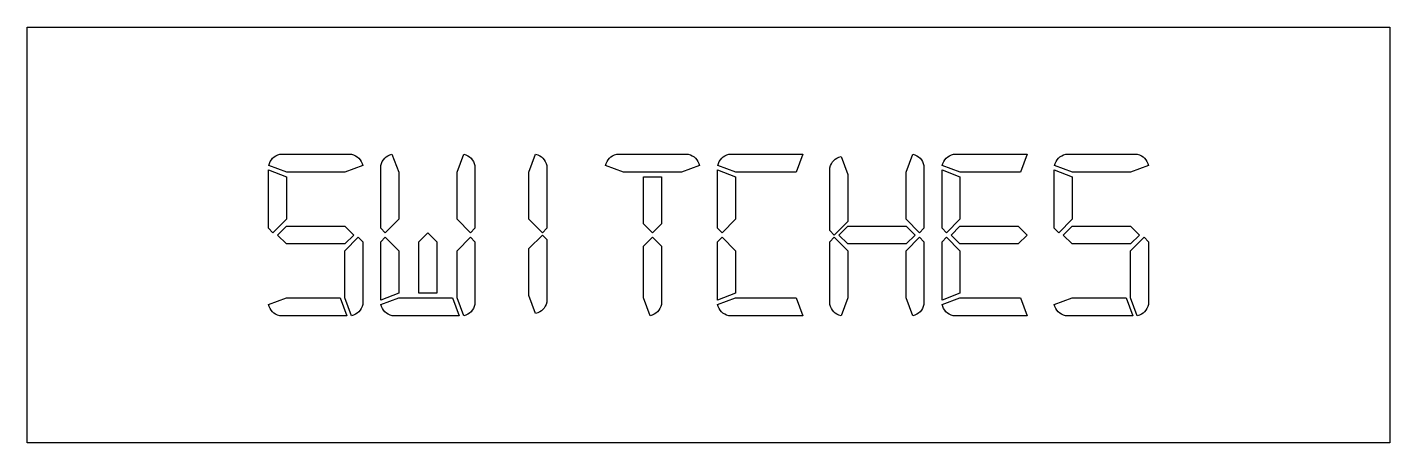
# Model space of a CAD drawing. Extents: x 23.3 to 98.2, y 158.8 to 181.6.
import ezdxf

# ---------------------------------------------------------------- set-up
doc = ezdxf.new("R2010")
doc.units = 0
doc.layers.get('0').update_dxf_attribs({"linetype": 'CONTINUOUS'})

msp = doc.modelspace()

# ---------------------------------------------------------------- linework, layer by layer
at = {"color": 7}
for points in [[(23.330755, 181.621953), (98.155275, 181.621953), (98.155275, 158.797432), (23.330755, 158.797432), (23.330755, 181.621953), (23.330755, 181.621953)], [(37.208127, 174.643145), (41.13666, 174.643145)], [(43.360611, 174.643145), (43.730068, 173.657933), (43.730068, 171.07175), (42.991157, 170.332842)], [(46.932006, 171.07175), (46.932006, 173.657933), (47.30146, 174.643145)], [(50.880069, 171.07175), (50.880069, 173.657933), (51.249526, 174.643145)], [(55.70251, 174.643145), (59.631044, 174.643145)], [(61.867302, 174.643145), (65.918986, 174.643145), (65.549532, 173.657933)], [(68.019778, 174.519992), (68.389235, 173.53478), (68.389235, 170.9486), (67.650323, 170.209691)], [(71.591173, 171.07175), (71.591173, 173.657933), (71.960627, 174.643145)], [(74.196885, 174.643145), (78.248569, 174.643145), (77.879115, 173.657933)], [(80.361669, 174.643145), (84.290202, 174.643145)], [(37.565276, 173.411629), (37.565276, 171.07175), (36.826365, 170.332842), (36.580064, 170.579145), (36.580064, 173.781084), (37.565276, 173.411629)], [(37.577581, 173.657933), (36.592369, 174.027387)], [(41.752418, 174.027387), (40.767206, 173.657933), (37.577581, 173.657933)], [(42.991157, 170.332842), (42.744856, 170.579145), (42.744856, 174.027387)], [(47.917219, 174.027387), (47.917219, 170.579145), (47.670915, 170.332842), (46.932006, 171.07175)], [(51.865282, 174.027387), (51.865282, 170.579145), (51.618981, 170.332842), (50.880069, 171.07175)], [(56.071965, 173.657933), (55.086752, 174.027387)], [(60.246802, 174.027387), (59.261589, 173.657933), (56.071965, 173.657933)], [(62.224443, 173.411629), (62.224443, 171.07175), (61.485532, 170.332842), (61.239231, 170.579145), (61.239231, 173.781084), (62.224443, 173.411629)], [(65.549532, 173.657933), (62.236756, 173.657933), (61.251544, 174.027387)], [(67.650323, 170.209691), (67.404022, 170.455992), (67.404022, 173.904237)], [(72.576385, 174.027387), (72.576385, 170.579145), (72.330081, 170.332842), (71.591173, 171.07175)], [(74.554026, 173.411629), (74.554026, 171.07175), (73.815115, 170.332842), (73.568814, 170.579145), (73.568814, 173.781084), (74.554026, 173.411629)], [(77.879115, 173.657933), (74.56634, 173.657933), (73.581127, 174.027387)], [(80.718818, 173.411629), (80.718818, 171.07175), (79.979907, 170.332842), (79.733606, 170.579145), (79.733606, 173.781084), (80.718818, 173.411629)], [(80.731123, 173.657933), (79.745911, 174.027387)], [(84.90596, 174.027387), (83.920748, 173.657933), (80.731123, 173.657933)], [(57.168014, 170.825446), (57.168014, 173.411629), (58.153227, 173.411629), (58.153227, 170.825446), (57.660619, 170.332842), (57.168014, 170.825446)], [(40.767214, 170.702296), (41.259819, 170.209691), (40.767214, 169.717084), (37.565276, 169.717084), (37.072669, 170.209691), (37.565276, 170.702296), (40.767214, 170.702296)], [(71.591173, 170.702296), (72.083778, 170.209691), (71.591173, 169.717084), (68.389235, 169.717084), (67.896627, 170.209691), (68.389235, 170.702296), (71.591173, 170.702296)], [(77.755964, 170.702296), (78.248569, 170.209691), (77.755964, 169.717084), (74.554026, 169.717084), (74.061419, 170.209691), (74.554026, 170.702296), (77.755964, 170.702296)], [(83.920756, 170.702296), (84.413361, 170.209691), (83.920756, 169.717084), (80.718818, 169.717084), (80.22621, 170.209691), (80.718818, 170.702296), (83.920756, 170.702296)], [(41.136669, 165.776237), (40.767214, 166.761446), (40.767214, 169.347629), (41.506123, 170.086538)], [(41.506123, 170.086538), (41.752427, 169.840237), (41.752427, 166.391992)], [(42.744856, 166.638296), (42.744856, 169.840237), (42.991157, 170.086538), (43.730068, 169.347629), (43.730068, 167.00775), (42.744856, 166.638296)], [(45.823643, 167.00775), (44.838431, 167.00775), (44.838431, 169.840237), (45.331036, 170.332842), (45.823643, 169.840237), (45.823643, 167.00775)], [(47.30146, 165.776237), (46.932006, 166.761446), (46.932006, 169.347629), (47.670915, 170.086538)], [(47.670915, 170.086538), (47.917219, 169.840237), (47.917219, 166.391992)], [(51.249526, 165.899387), (50.880069, 166.8846), (50.880069, 169.47078), (51.618981, 170.209691)], [(51.618981, 170.209691), (51.865282, 169.963387), (51.865282, 166.515145)], [(57.537469, 165.776237), (57.168014, 166.761446), (57.168014, 169.593933), (57.660619, 170.086538)], [(57.660619, 170.086538), (58.153227, 169.593933), (58.153227, 166.391992)], [(61.239231, 166.638296), (61.239231, 169.840237), (61.485532, 170.086538), (62.224443, 169.347629), (62.224443, 167.00775), (61.239231, 166.638296)], [(67.404022, 166.391992), (67.404022, 169.840237), (67.650323, 170.086538), (68.389235, 169.347629)], [(71.960627, 165.776237), (71.591173, 166.761446), (71.591173, 169.347629), (72.330081, 170.086538)], [(72.330081, 170.086538), (72.576385, 169.840237), (72.576385, 166.391992)], [(73.568814, 166.638296), (73.568814, 169.840237), (73.815115, 170.086538), (74.554026, 169.347629), (74.554026, 167.00775), (73.568814, 166.638296)], [(84.29021, 165.776237), (83.920756, 166.761446), (83.920756, 169.347629), (84.659665, 170.086538)], [(84.659665, 170.086538), (84.905969, 169.840237), (84.905969, 166.391992)], [(68.389235, 169.347629), (68.389235, 166.761446), (68.019778, 165.776237)], [(36.580064, 166.391992), (37.565276, 166.761446), (40.520911, 166.761446), (40.890365, 165.776237)], [(42.757169, 166.391992), (43.742381, 166.761446), (46.685702, 166.761446), (47.055157, 165.776237)], [(61.239231, 166.391992), (62.224443, 166.761446), (65.549532, 166.761446), (65.918986, 165.776237)], [(73.568814, 166.391992), (74.554026, 166.761446), (77.879115, 166.761446), (78.248569, 165.776237)], [(79.733606, 166.391992), (80.718818, 166.761446), (83.674452, 166.761446), (84.043907, 165.776237)], [(40.890365, 165.776237), (37.195819, 165.776237)], [(47.055157, 165.776237), (43.372927, 165.776237)], [(65.918986, 165.776237), (61.854986, 165.776237)], [(78.248569, 165.776237), (74.184569, 165.776237)], [(84.043907, 165.776237), (80.349361, 165.776237)]]:
    msp.add_lwpolyline(points, dxfattribs=at)
for points in [[(36.592369, 174.027387), (36.67447, 174.355781), (36.879722, 174.561036), (37.208127, 174.643145)], [(41.13666, 174.643145), (41.46506, 174.561036), (41.670311, 174.355781), (41.752418, 174.027387)], [(42.744856, 174.027387), (42.826954, 174.355781), (43.032209, 174.561036), (43.360611, 174.643145)], [(47.30146, 174.643145), (47.62986, 174.561036), (47.835112, 174.355781), (47.917219, 174.027387)], [(51.249526, 174.643145), (51.577926, 174.561036), (51.783178, 174.355781), (51.865282, 174.027387)], [(55.086752, 174.027387), (55.168854, 174.355781), (55.374105, 174.561036), (55.70251, 174.643145)], [(59.631044, 174.643145), (59.959443, 174.561036), (60.164695, 174.355781), (60.246802, 174.027387)], [(61.251544, 174.027387), (61.333645, 174.355781), (61.538897, 174.561036), (61.867302, 174.643145)], [(67.404022, 173.904237), (67.486121, 174.232631), (67.691375, 174.437882), (68.019778, 174.519992)], [(71.960627, 174.643145), (72.289027, 174.561036), (72.494278, 174.355781), (72.576385, 174.027387)], [(73.581127, 174.027387), (73.663229, 174.355781), (73.86848, 174.561036), (74.196885, 174.643145)], [(79.745911, 174.027387), (79.828012, 174.355781), (80.033264, 174.561036), (80.361669, 174.643145)], [(84.290202, 174.643145), (84.618601, 174.561036), (84.823853, 174.355781), (84.90596, 174.027387)], [(37.195819, 165.776237), (36.867417, 165.858335), (36.662162, 166.06359), (36.580064, 166.391992)], [(41.752427, 166.391992), (41.67032, 166.06359), (41.465068, 165.858335), (41.136669, 165.776237)], [(43.372927, 165.776237), (43.044522, 165.858335), (42.83927, 166.06359), (42.757169, 166.391992)], [(47.917219, 166.391992), (47.835112, 166.06359), (47.62986, 165.858335), (47.30146, 165.776237)], [(51.865282, 166.515145), (51.783178, 166.18674), (51.577926, 165.981489), (51.249526, 165.899387)], [(58.153227, 166.391992), (58.071123, 166.06359), (57.865868, 165.858335), (57.537469, 165.776237)], [(61.854986, 165.776237), (61.526584, 165.858335), (61.321329, 166.06359), (61.239231, 166.391992)], [(68.019778, 165.776237), (67.691375, 165.858335), (67.486121, 166.06359), (67.404022, 166.391992)], [(72.576385, 166.391992), (72.494278, 166.06359), (72.289027, 165.858335), (71.960627, 165.776237)], [(74.184569, 165.776237), (73.856167, 165.858335), (73.650912, 166.06359), (73.568814, 166.391992)], [(80.349361, 165.776237), (80.020959, 165.858335), (79.815704, 166.06359), (79.733606, 166.391992)], [(84.905969, 166.391992), (84.823862, 166.06359), (84.61861, 165.858335), (84.29021, 165.776237)]]:
    msp.add_open_spline(points, degree=3, dxfattribs=at)

doc.saveas('drawing.dxf')
